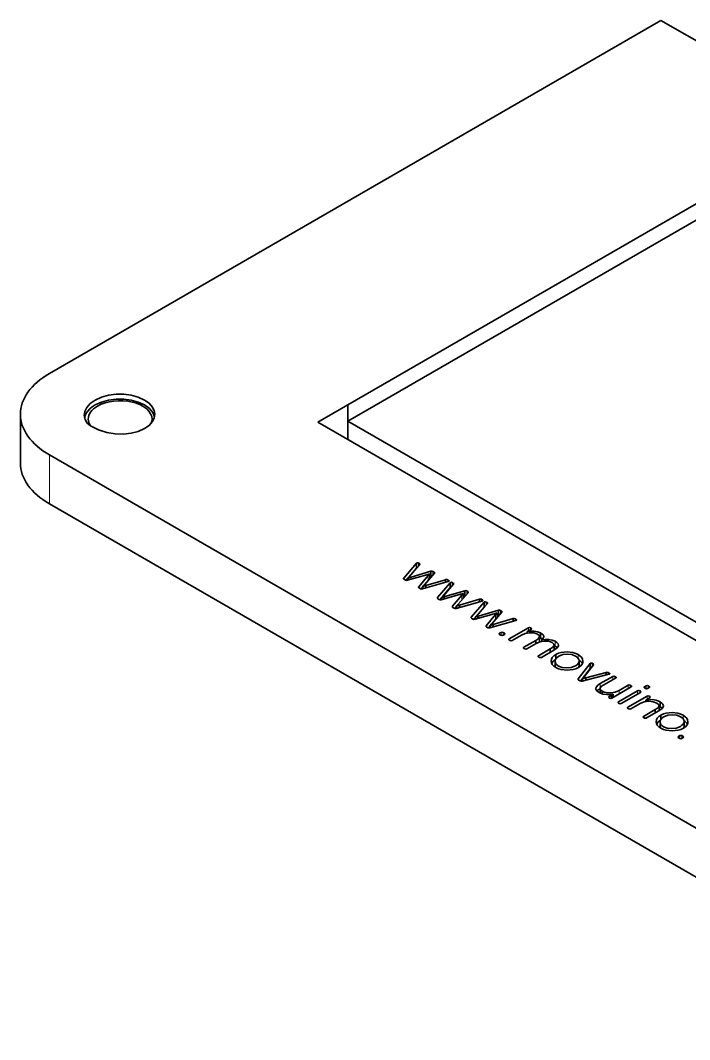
# Model space of a CAD drawing. Extents: x 46 to 852, y -144 to 729.
# Drawn here: x 589 to 622.6, y 502.1 to 553.1 of the extents above; entities that cross this region are included whole.
import ezdxf

# ---------------------------------------------------------------- set-up
doc = ezdxf.new("R2010")
doc.units = 0

msp = doc.modelspace()

# ---------------------------------------------------------------- linework, layer by layer
at = {"color": 7, "lineweight": 35}
for p, q in [((590.482, 535.437), (621.126, 553.129)), ((624.597, 544.929), (605.436, 533.866)), ((624.597, 544.112), (605.436, 533.05)), ((639.827, 512.278), (603.931, 533.003)), ((640.625, 512.734), (605.436, 533.05)), ((636.982, 504.508), (590.482, 531.354)), ((636.982, 502.059), (590.482, 528.905))]:
    msp.add_line(p, q, dxfattribs=at)
at = {"color": 7, "lineweight": 35, "ltscale": 0.285676}
msp.add_line((631.022, 547.416), (621.126, 553.129), dxfattribs=at)
at = {"color": 7, "lineweight": 35, "ltscale": 0.043305}
msp.add_line((603.931, 533.003), (605.431, 533.869), dxfattribs=at)
at = {"color": 7, "lineweight": 35, "ltscale": 0.043306}
msp.add_line((605.431, 533.869), (605.431, 532.137), dxfattribs=at)
at = {"color": 7, "lineweight": 35, "ltscale": 0.000140811}
msp.add_line((605.431, 533.869), (605.436, 533.866), dxfattribs=at)
at = {"color": 7, "lineweight": 35, "ltscale": 0.020413}
msp.add_line((605.436, 533.866), (605.436, 533.05), dxfattribs=at)
at = {"color": 7, "lineweight": 35, "ltscale": 0.061237}
msp.add_line((589.018, 533.396), (589.018, 530.946), dxfattribs=at)
at = {"color": 7, "lineweight": 13, "ltscale": 0.061238}
msp.add_line((590.482, 528.905), (590.482, 531.354), dxfattribs=at)
at = {"color": 7, "lineweight": 35, "ltscale": 0.024536}
for p, q in [((608.235, 525.185), (608.873, 525.931)), ((609.927, 524.208), (610.564, 524.954))]:
    msp.add_line(p, q, dxfattribs=at)
at = {"color": 7, "lineweight": 35, "ltscale": 0.01475}
msp.add_line((608.489, 525.238), (608.873, 525.686), dxfattribs=at)
at = {"color": 7, "lineweight": 35, "ltscale": 0.019186}
for p, q in [((609.036, 525.854), (608.528, 525.278)), ((612.419, 523.9), (611.912, 523.325))]:
    msp.add_line(p, q, dxfattribs=at)
at = {"color": 7, "lineweight": 35, "ltscale": 0.025992}
for p, q in [((608.599, 525.238), (609.597, 525.527)), ((610.29, 524.261), (611.289, 524.551)), ((611.982, 523.284), (612.981, 523.574))]:
    msp.add_line(p, q, dxfattribs=at)
at = {"color": 7, "lineweight": 35, "ltscale": 0.006123}
for p, q in [((608.873, 525.931), (608.873, 525.686)), ((609.597, 525.527), (609.597, 525.282)), ((610.564, 524.954), (610.564, 524.709)), ((611.289, 524.551), (611.289, 524.306)), ((612.981, 523.574), (612.981, 523.329)), ((615.042, 522.252), (615.042, 522.007)), ((615.093, 522.438), (615.093, 522.193)), ((615.771, 521.83), (615.771, 521.585)), ((615.818, 521.012), (615.818, 520.767)), ((617.578, 520.903), (617.578, 520.658)), ((621.078, 518.982), (621.078, 518.737)), ((621.032, 518.786), (621.032, 518.541)), ((621.081, 517.974), (621.081, 517.729)), ((622.282, 518), (622.282, 517.755))]:
    msp.add_line(p, q, dxfattribs=at)
at = {"color": 7, "lineweight": 13, "ltscale": 0.00383}
for p, q in [((608.977, 525.94), (608.977, 525.786)), ((612.36, 523.986), (612.36, 523.833))]:
    msp.add_line(p, q, dxfattribs=at)
at = {"color": 7, "lineweight": 35, "ltscale": 0.001287}
for p, q in [((608.977, 525.94), (609.021, 525.914)), ((613.82, 523.143), (613.865, 523.117))]:
    msp.add_line(p, q, dxfattribs=at)
at = {"color": 7, "lineweight": 13, "ltscale": 0.001923}
for p, q in [((609.021, 525.914), (609.021, 525.837)), ((610.713, 524.937), (610.713, 524.86)), ((612.405, 523.96), (612.405, 523.883))]:
    msp.add_line(p, q, dxfattribs=at)
at = {"color": 7, "lineweight": 35, "ltscale": 0.00147}
for p, q in [((609.699, 525.518), (609.75, 525.488)), ((613.083, 523.564), (613.134, 523.535))]:
    msp.add_line(p, q, dxfattribs=at)
at = {"color": 7, "lineweight": 13, "ltscale": 0.004156}
for p, q in [((609.699, 525.518), (609.699, 525.351)), ((613.083, 523.564), (613.083, 523.398))]:
    msp.add_line(p, q, dxfattribs=at)
at = {"color": 7, "lineweight": 13, "ltscale": 0.001221}
for p, q in [((608.235, 525.185), (608.235, 525.136)), ((611.618, 523.232), (611.618, 523.183))]:
    msp.add_line(p, q, dxfattribs=at)
at = {"color": 7, "lineweight": 35, "ltscale": 0.001907}
for p, q in [((608.318, 525.086), (608.252, 525.124)), ((610.01, 524.109), (609.944, 524.147)), ((611.701, 523.132), (611.635, 523.17))]:
    msp.add_line(p, q, dxfattribs=at)
at = {"color": 7, "lineweight": 35, "ltscale": 0.003733}
for p, q in [((608.349, 525.073), (608.446, 525.187)), ((610.04, 524.096), (610.137, 524.21))]:
    msp.add_line(p, q, dxfattribs=at)
at = {"color": 7, "lineweight": 35, "ltscale": 0.025004}
for p, q in [((609.385, 525.348), (608.422, 525.077)), ((611.076, 524.371), (610.114, 524.1)), ((612.768, 523.395), (611.805, 523.124))]:
    msp.add_line(p, q, dxfattribs=at)
at = {"color": 7, "lineweight": 35, "ltscale": 0.002961}
for p, q in [((608.528, 525.278), (608.446, 525.194)), ((610.22, 524.301), (610.137, 524.217)), ((611.912, 523.325), (611.829, 523.24))]:
    msp.add_line(p, q, dxfattribs=at)
at = {"color": 7, "lineweight": 35, "ltscale": 0.000119614}
for p, q in [((608.446, 525.194), (608.45, 525.191)), ((609.538, 525.392), (609.534, 525.395)), ((610.137, 524.217), (610.142, 524.214)), ((611.229, 524.416), (611.225, 524.418)), ((611.829, 523.24), (611.833, 523.238)), ((612.921, 523.439), (612.917, 523.441)), ((612.569, 522.813), (612.573, 522.811))]:
    msp.add_line(p, q, dxfattribs=at)
at = {"color": 7, "lineweight": 35, "ltscale": 0.002748}
for p, q in [((608.446, 525.194), (608.446, 525.084)), ((610.137, 524.217), (610.137, 524.107)), ((611.829, 523.24), (611.829, 523.13))]:
    msp.add_line(p, q, dxfattribs=at)
at = {"color": 7, "lineweight": 35, "ltscale": 0.002534}
for p, q in [((608.45, 525.191), (608.546, 525.222)), ((610.142, 524.214), (610.238, 524.246)), ((611.833, 523.238), (611.93, 523.269))]:
    msp.add_line(p, q, dxfattribs=at)
at = {"color": 7, "lineweight": 35, "ltscale": 0.00266}
for p, q in [((608.45, 525.191), (608.45, 525.085)), ((610.142, 524.214), (610.142, 524.108)), ((611.833, 523.238), (611.833, 523.131))]:
    msp.add_line(p, q, dxfattribs=at)
at = {"color": 7, "lineweight": 35, "ltscale": 0.001366}
for p, q in [((608.546, 525.222), (608.599, 525.238)), ((610.238, 524.246), (610.29, 524.261)), ((611.93, 523.269), (611.982, 523.284))]:
    msp.add_line(p, q, dxfattribs=at)
at = {"color": 7, "lineweight": 13, "ltscale": 0.00276}
for p, q in [((608.546, 525.222), (608.546, 525.112)), ((610.238, 524.246), (610.238, 524.135)), ((611.93, 523.269), (611.93, 523.159))]:
    msp.add_line(p, q, dxfattribs=at)
at = {"color": 7, "lineweight": 13, "ltscale": 0.002774}
for p, q in [((608.599, 525.238), (608.599, 525.127)), ((611.982, 523.284), (611.982, 523.173))]:
    msp.add_line(p, q, dxfattribs=at)
at = {"color": 7, "lineweight": 35, "ltscale": 0.018182}
for p, q in [((608.987, 524.751), (609.455, 525.308)), ((612.371, 522.797), (612.838, 523.354))]:
    msp.add_line(p, q, dxfattribs=at)
at = {"color": 7, "lineweight": 35, "ltscale": 0.033589}
for p, q in [((610.464, 525.012), (609.172, 524.644)), ((613.848, 523.059), (612.556, 522.69))]:
    msp.add_line(p, q, dxfattribs=at)
at = {"color": 7, "lineweight": 35, "ltscale": 0.019102}
msp.add_line((609.767, 525.429), (609.266, 524.853), dxfattribs=at)
at = {"color": 7, "lineweight": 35, "ltscale": 0.025971}
for p, q in [((609.336, 524.812), (610.333, 525.105)), ((611.028, 523.835), (612.024, 524.128)), ((612.719, 522.859), (613.716, 523.152))]:
    msp.add_line(p, q, dxfattribs=at)
at = {"color": 7, "lineweight": 35, "ltscale": 0.003899}
for p, q in [((609.534, 525.395), (609.385, 525.348)), ((611.225, 524.418), (611.076, 524.371)), ((612.917, 523.441), (612.768, 523.395))]:
    msp.add_line(p, q, dxfattribs=at)
at = {"color": 7, "lineweight": 13, "ltscale": 0.006125}
for p, q in [((609.455, 525.308), (609.455, 525.063)), ((612.838, 523.354), (612.838, 523.109))]:
    msp.add_line(p, q, dxfattribs=at)
at = {"color": 7, "lineweight": 35, "ltscale": 0.005678}
for p, q in [((609.538, 525.392), (609.538, 525.165)), ((611.229, 524.416), (611.229, 524.188)), ((612.921, 523.439), (612.921, 523.212))]:
    msp.add_line(p, q, dxfattribs=at)
at = {"color": 7, "lineweight": 35, "ltscale": 0.001548}
for p, q in [((609.538, 525.265), (609.597, 525.282)), ((612.921, 523.312), (612.981, 523.329))]:
    msp.add_line(p, q, dxfattribs=at)
at = {"color": 7, "lineweight": 13, "ltscale": 0.001956}
for p, q in [((609.75, 525.488), (609.75, 525.41)), ((613.134, 523.535), (613.134, 523.456))]:
    msp.add_line(p, q, dxfattribs=at)
at = {"color": 7, "lineweight": 35, "ltscale": 0.00327}
for p, q in [((610.333, 525.105), (610.333, 524.974)), ((612.024, 524.128), (612.024, 523.998)), ((613.716, 523.152), (613.716, 523.021))]:
    msp.add_line(p, q, dxfattribs=at)
at = {"color": 7, "lineweight": 35, "ltscale": 0.001288}
for p, q in [((610.437, 525.097), (610.481, 525.071)), ((612.36, 523.986), (612.405, 523.96))]:
    msp.add_line(p, q, dxfattribs=at)
at = {"color": 7, "lineweight": 13, "ltscale": 0.00231}
for p, q in [((610.437, 525.097), (610.437, 525.004)), ((613.82, 523.143), (613.82, 523.051))]:
    msp.add_line(p, q, dxfattribs=at)
at = {"color": 7, "lineweight": 13, "ltscale": 0.001314}
for p, q in [((610.481, 525.071), (610.481, 525.018)), ((612.173, 524.094), (612.173, 524.042))]:
    msp.add_line(p, q, dxfattribs=at)
at = {"color": 7, "lineweight": 35, "ltscale": 0.001239}
for p, q in [((608.987, 524.751), (608.987, 524.701)), ((612.371, 522.797), (612.371, 522.748))]:
    msp.add_line(p, q, dxfattribs=at)
at = {"color": 7, "lineweight": 35, "ltscale": 0.001899}
for p, q in [((609.068, 524.653), (609.002, 524.69)), ((612.451, 522.699), (612.386, 522.737))]:
    msp.add_line(p, q, dxfattribs=at)
at = {"color": 7, "lineweight": 35, "ltscale": 0.003319}
msp.add_line((609.1, 524.64), (609.185, 524.741), dxfattribs=at)
at = {"color": 7, "lineweight": 35, "ltscale": 0.001938}
for p, q in [((609.239, 524.822), (609.185, 524.767)), ((610.931, 523.846), (610.877, 523.79)), ((612.622, 522.869), (612.569, 522.813))]:
    msp.add_line(p, q, dxfattribs=at)
at = {"color": 7, "lineweight": 35, "ltscale": 0.000118293}
for p, q in [((609.185, 524.767), (609.189, 524.764)), ((610.877, 523.79), (610.881, 523.787))]:
    msp.add_line(p, q, dxfattribs=at)
at = {"color": 7, "lineweight": 35, "ltscale": 0.002979}
msp.add_line((609.185, 524.767), (609.185, 524.647), dxfattribs=at)
at = {"color": 7, "lineweight": 35, "ltscale": 0.002888}
for p, q in [((609.189, 524.764), (609.189, 524.649)), ((610.881, 523.787), (610.881, 523.672)), ((612.573, 522.811), (612.573, 522.695))]:
    msp.add_line(p, q, dxfattribs=at)
at = {"color": 7, "lineweight": 35, "ltscale": 0.001008}
for p, q in [((609.266, 524.853), (609.239, 524.822)), ((610.958, 523.876), (610.931, 523.846)), ((612.649, 522.899), (612.622, 522.869))]:
    msp.add_line(p, q, dxfattribs=at)
at = {"color": 7, "lineweight": 35, "ltscale": 0.00304}
for p, q in [((609.336, 524.812), (609.336, 524.69)), ((611.028, 523.835), (611.028, 523.714))]:
    msp.add_line(p, q, dxfattribs=at)
at = {"color": 7, "lineweight": 35, "ltscale": 0.014751}
msp.add_line((610.181, 524.261), (610.564, 524.709), dxfattribs=at)
at = {"color": 7, "lineweight": 35, "ltscale": 0.019187}
msp.add_line((610.728, 524.877), (610.22, 524.301), dxfattribs=at)
at = {"color": 7, "lineweight": 13, "ltscale": 0.003828}
msp.add_line((610.668, 524.963), (610.668, 524.81), dxfattribs=at)
at = {"color": 7, "lineweight": 35, "ltscale": 0.001286}
for p, q in [((610.668, 524.963), (610.713, 524.937)), ((612.129, 524.12), (612.173, 524.094)), ((618.483, 520.451), (618.528, 520.425))]:
    msp.add_line(p, q, dxfattribs=at)
at = {"color": 7, "lineweight": 35, "ltscale": 0.001469}
msp.add_line((611.391, 524.541), (611.442, 524.511), dxfattribs=at)
at = {"color": 7, "lineweight": 13, "ltscale": 0.004155}
msp.add_line((611.391, 524.541), (611.391, 524.375), dxfattribs=at)
at = {"color": 7, "lineweight": 13, "ltscale": 0.001958}
msp.add_line((611.442, 524.511), (611.442, 524.433), dxfattribs=at)
at = {"color": 7, "lineweight": 13, "ltscale": 0.001222}
msp.add_line((609.927, 524.208), (609.927, 524.159), dxfattribs=at)
at = {"color": 7, "lineweight": 13, "ltscale": 0.002776}
msp.add_line((610.29, 524.261), (610.29, 524.15), dxfattribs=at)
at = {"color": 7, "lineweight": 35, "ltscale": 0.018181}
msp.add_line((610.679, 523.774), (611.147, 524.331), dxfattribs=at)
at = {"color": 7, "lineweight": 35, "ltscale": 0.033587}
msp.add_line((612.156, 524.035), (610.864, 523.667), dxfattribs=at)
at = {"color": 7, "lineweight": 35, "ltscale": 0.019103}
for p, q in [((611.459, 524.452), (610.958, 523.876)), ((613.151, 523.476), (612.649, 522.899))]:
    msp.add_line(p, q, dxfattribs=at)
at = {"color": 7, "lineweight": 13, "ltscale": 0.006123}
for p, q in [((611.147, 524.331), (611.147, 524.086)), ((615.82, 522.018), (615.82, 521.773))]:
    msp.add_line(p, q, dxfattribs=at)
at = {"color": 7, "lineweight": 35, "ltscale": 0.001547}
msp.add_line((611.229, 524.288), (611.289, 524.306), dxfattribs=at)
at = {"color": 7, "lineweight": 13, "ltscale": 0.002309}
msp.add_line((612.129, 524.12), (612.129, 524.027), dxfattribs=at)
at = {"color": 7, "lineweight": 35, "ltscale": 0.001241}
msp.add_line((610.679, 523.774), (610.679, 523.724), dxfattribs=at)
at = {"color": 7, "lineweight": 35, "ltscale": 0.0019}
msp.add_line((610.76, 523.676), (610.694, 523.714), dxfattribs=at)
at = {"color": 7, "lineweight": 35, "ltscale": 0.003317}
for p, q in [((610.792, 523.663), (610.877, 523.765)), ((612.483, 522.686), (612.569, 522.788))]:
    msp.add_line(p, q, dxfattribs=at)
at = {"color": 7, "lineweight": 35, "ltscale": 0.002977}
for p, q in [((610.877, 523.79), (610.877, 523.671)), ((612.569, 522.813), (612.569, 522.694))]:
    msp.add_line(p, q, dxfattribs=at)
at = {"color": 7, "lineweight": 35, "ltscale": 0.024537}
msp.add_line((611.618, 523.232), (612.256, 523.978), dxfattribs=at)
at = {"color": 7, "lineweight": 35, "ltscale": 0.014749}
msp.add_line((611.873, 523.284), (612.256, 523.733), dxfattribs=at)
at = {"color": 7, "lineweight": 35, "ltscale": 0.006125}
for p, q in [((612.256, 523.978), (612.256, 523.733)), ((617.02, 521.039), (617.02, 520.794))]:
    msp.add_line(p, q, dxfattribs=at)
at = {"color": 7, "lineweight": 35, "ltscale": 0.003732}
msp.add_line((611.732, 523.12), (611.829, 523.233), dxfattribs=at)
at = {"color": 7, "lineweight": 13, "ltscale": 0.001312}
msp.add_line((613.865, 523.117), (613.865, 523.065), dxfattribs=at)
at = {"color": 7, "lineweight": 35, "ltscale": 0.003038}
msp.add_line((612.719, 522.859), (612.719, 522.737), dxfattribs=at)
at = {"color": 7, "lineweight": 35, "ltscale": 0.002088}
for p, q in [((613.038, 522.422), (613.111, 522.463)), ((621.998, 517.248), (622.071, 517.29)), ((622.243, 517.191), (622.171, 517.149))]:
    msp.add_line(p, q, dxfattribs=at)
at = {"color": 7, "lineweight": 13, "ltscale": 0.003619}
for p, q in [((613.111, 522.463), (613.111, 522.319)), ((622.071, 517.29), (622.071, 517.145))]:
    msp.add_line(p, q, dxfattribs=at)
at = {"color": 7, "lineweight": 13, "ltscale": 0.003502}
for p, q in [((613.212, 522.463), (613.212, 522.323)), ((622.173, 517.29), (622.173, 517.15))]:
    msp.add_line(p, q, dxfattribs=at)
at = {"color": 7, "lineweight": 35, "ltscale": 0.002026}
for p, q in [((613.212, 522.463), (613.283, 522.423)), ((622.066, 517.148), (621.996, 517.188))]:
    msp.add_line(p, q, dxfattribs=at)
at = {"color": 7, "lineweight": 35, "ltscale": 0.027793}
for p, q in [((613.521, 522.143), (614.483, 522.699)), ((618.993, 518.983), (619.956, 519.539))]:
    msp.add_line(p, q, dxfattribs=at)
at = {"color": 7, "lineweight": 35, "ltscale": 0.000126427}
for p, q in [((614.417, 522.506), (614.422, 522.504)), ((615.155, 522.093), (615.159, 522.09)), ((617.189, 520.143), (617.193, 520.141))]:
    msp.add_line(p, q, dxfattribs=at)
at = {"color": 7, "lineweight": 35, "ltscale": 0.001939}
msp.add_line((614.417, 522.506), (614.417, 522.429), dxfattribs=at)
at = {"color": 7, "lineweight": 35, "ltscale": 0.001857}
msp.add_line((614.422, 522.504), (614.422, 522.43), dxfattribs=at)
at = {"color": 7, "lineweight": 13, "ltscale": 0.004099}
for p, q in [((614.483, 522.699), (614.483, 522.535)), ((620.43, 519.266), (620.43, 519.102))]:
    msp.add_line(p, q, dxfattribs=at)
at = {"color": 7, "lineweight": 35, "ltscale": 0.003559}
for p, q in [((614.626, 522.617), (614.502, 522.546)), ((618.524, 519.255), (618.647, 519.326))]:
    msp.add_line(p, q, dxfattribs=at)
at = {"color": 7, "lineweight": 13, "ltscale": 0.002574}
for p, q in [((614.59, 522.699), (614.59, 522.596)), ((620.536, 519.266), (620.536, 519.163))]:
    msp.add_line(p, q, dxfattribs=at)
at = {"color": 7, "lineweight": 35, "ltscale": 0.001105}
for p, q in [((614.59, 522.699), (614.628, 522.677)), ((615.028, 521.212), (614.989, 521.234)), ((618.56, 519.172), (618.521, 519.195))]:
    msp.add_line(p, q, dxfattribs=at)
at = {"color": 7, "lineweight": 13, "ltscale": 0.001471}
for p, q in [((614.628, 522.677), (614.628, 522.618)), ((620.103, 519.516), (620.103, 519.457)), ((620.3, 519.743), (620.3, 519.684)), ((620.575, 519.244), (620.575, 519.185))]:
    msp.add_line(p, q, dxfattribs=at)
at = {"color": 7, "lineweight": 35, "ltscale": 0.002025}
msp.add_line((613.106, 522.321), (613.036, 522.362), dxfattribs=at)
at = {"color": 7, "lineweight": 13, "ltscale": 0.001534}
for p, q in [((613.038, 522.422), (613.038, 522.36)), ((613.521, 522.143), (613.521, 522.082)), ((614.256, 521.719), (614.256, 521.657)), ((614.989, 521.295), (614.989, 521.234)), ((618.855, 520.236), (618.855, 520.175)), ((618.524, 519.255), (618.524, 519.193)), ((618.993, 518.983), (618.993, 518.922)), ((619.467, 518.71), (619.467, 518.648)), ((620.252, 518.257), (620.252, 518.196)), ((621.998, 517.248), (621.998, 517.187))]:
    msp.add_line(p, q, dxfattribs=at)
at = {"color": 7, "lineweight": 35, "ltscale": 0.00209}
msp.add_line((613.283, 522.364), (613.21, 522.322), dxfattribs=at)
at = {"color": 7, "lineweight": 13, "ltscale": 0.001476}
msp.add_line((613.283, 522.423), (613.283, 522.364), dxfattribs=at)
at = {"color": 7, "lineweight": 35, "ltscale": 0.001168}
for p, q in [((613.561, 522.058), (613.521, 522.082)), ((619.034, 518.899), (618.993, 518.922)), ((619.508, 518.625), (619.467, 518.648))]:
    msp.add_line(p, q, dxfattribs=at)
at = {"color": 7, "lineweight": 35, "ltscale": 0.013374}
msp.add_line((614.128, 522.327), (613.665, 522.06), dxfattribs=at)
at = {"color": 7, "lineweight": 35, "ltscale": 0.01706}
for p, q in [((614.256, 521.719), (614.847, 522.06)), ((614.989, 521.295), (615.58, 521.637))]:
    msp.add_line(p, q, dxfattribs=at)
at = {"color": 7, "lineweight": 35, "ltscale": 0.004178}
for p, q in [((614.847, 522.06), (614.847, 521.893)), ((615.58, 521.637), (615.58, 521.469))]:
    msp.add_line(p, q, dxfattribs=at)
at = {"color": 7, "lineweight": 35, "ltscale": 0.001441}
msp.add_line((615.042, 522.219), (615.093, 522.193), dxfattribs=at)
at = {"color": 7, "lineweight": 35, "ltscale": 0.002151}
msp.add_line((615.155, 522.093), (615.155, 522.007), dxfattribs=at)
at = {"color": 7, "lineweight": 35, "ltscale": 0.002068}
msp.add_line((615.159, 522.09), (615.159, 522.008), dxfattribs=at)
at = {"color": 7, "lineweight": 35, "ltscale": 0.00116}
msp.add_line((614.296, 521.634), (614.256, 521.657), dxfattribs=at)
at = {"color": 7, "lineweight": 35, "ltscale": 0.013375}
msp.add_line((614.864, 521.903), (614.401, 521.635), dxfattribs=at)
at = {"color": 7, "lineweight": 35, "ltscale": 0.018102}
msp.add_line((615.761, 521.574), (615.134, 521.212), dxfattribs=at)
at = {"color": 7, "lineweight": 35, "ltscale": 0.00139}
msp.add_line((615.771, 521.798), (615.82, 521.773), dxfattribs=at)
at = {"color": 7, "lineweight": 35, "ltscale": 0.00013588}
msp.add_line((615.771, 521.58), (615.771, 521.585), dxfattribs=at)
at = {"color": 7, "lineweight": 35, "ltscale": 0.000689105}
msp.add_line((615.989, 521.825), (615.986, 521.797), dxfattribs=at)
at = {"color": 7, "lineweight": 35, "ltscale": 0.005429}
for p, q in [((615.858, 521.356), (615.858, 521.138)), ((621.121, 518.317), (621.121, 518.1))]:
    msp.add_line(p, q, dxfattribs=at)
at = {"color": 7, "lineweight": 13, "ltscale": 0.004646}
for p, q in [((616.976, 521.351), (616.976, 521.165)), ((622.239, 518.312), (622.239, 518.127))]:
    msp.add_line(p, q, dxfattribs=at)
at = {"color": 7, "lineweight": 35, "ltscale": 0.024385}
msp.add_line((616.983, 520.13), (617.578, 520.903), dxfattribs=at)
at = {"color": 7, "lineweight": 35, "ltscale": 0.020018}
msp.add_line((617.089, 520.023), (617.578, 520.658), dxfattribs=at)
at = {"color": 7, "lineweight": 35, "ltscale": 0.018719}
msp.add_line((617.742, 520.83), (617.282, 520.239), dxfattribs=at)
at = {"color": 7, "lineweight": 35, "ltscale": 0.026412}
msp.add_line((617.361, 520.193), (618.383, 520.46), dxfattribs=at)
at = {"color": 7, "lineweight": 13, "ltscale": 0.004109}
msp.add_line((617.68, 520.915), (617.68, 520.75), dxfattribs=at)
at = {"color": 7, "lineweight": 35, "ltscale": 0.001349}
msp.add_line((617.68, 520.915), (617.726, 520.888), dxfattribs=at)
at = {"color": 7, "lineweight": 13, "ltscale": 0.001929}
msp.add_line((617.726, 520.888), (617.726, 520.811), dxfattribs=at)
at = {"color": 7, "lineweight": 35, "ltscale": 0.003168}
msp.add_line((618.383, 520.46), (618.383, 520.333), dxfattribs=at)
at = {"color": 7, "lineweight": 13, "ltscale": 0.002312}
msp.add_line((618.483, 520.451), (618.483, 520.358), dxfattribs=at)
at = {"color": 7, "lineweight": 13, "ltscale": 0.001349}
msp.add_line((618.528, 520.425), (618.528, 520.371), dxfattribs=at)
at = {"color": 7, "lineweight": 35, "ltscale": 0.001082}
msp.add_line((616.983, 520.13), (616.983, 520.086), dxfattribs=at)
at = {"color": 7, "lineweight": 35, "ltscale": 0.002017}
msp.add_line((617.072, 520.031), (617.002, 520.072), dxfattribs=at)
at = {"color": 7, "lineweight": 35, "ltscale": 0.034558}
msp.add_line((618.509, 520.365), (617.17, 520.022), dxfattribs=at)
at = {"color": 7, "lineweight": 35, "ltscale": 0.002916}
msp.add_line((617.189, 520.143), (617.189, 520.026), dxfattribs=at)
at = {"color": 7, "lineweight": 35, "ltscale": 0.002824}
msp.add_line((617.193, 520.141), (617.193, 520.028), dxfattribs=at)
at = {"color": 7, "lineweight": 35, "ltscale": 0.003067}
msp.add_line((617.361, 520.193), (617.361, 520.071), dxfattribs=at)
at = {"color": 7, "lineweight": 35, "ltscale": 0.018093}
msp.add_line((618.084, 519.897), (618.71, 520.258), dxfattribs=at)
at = {"color": 7, "lineweight": 35, "ltscale": 0.01699}
msp.add_line((618.855, 520.175), (618.267, 519.835), dxfattribs=at)
at = {"color": 7, "lineweight": 13, "ltscale": 0.004178}
for p, q in [((618.71, 520.258), (618.71, 520.091)), ((619.023, 519.548), (619.023, 519.381)), ((619.482, 519.813), (619.482, 519.646))]:
    msp.add_line(p, q, dxfattribs=at)
at = {"color": 7, "lineweight": 13, "ltscale": 0.002699}
msp.add_line((618.815, 520.26), (618.815, 520.152), dxfattribs=at)
at = {"color": 7, "lineweight": 35, "ltscale": 0.001166}
msp.add_line((618.815, 520.26), (618.855, 520.236), dxfattribs=at)
at = {"color": 7, "lineweight": 35, "ltscale": 0.00547}
msp.add_line((618.073, 519.645), (618.073, 519.426), dxfattribs=at)
at = {"color": 7, "lineweight": 13, "ltscale": 0.005249}
msp.add_line((618.084, 519.897), (618.084, 519.687), dxfattribs=at)
at = {"color": 7, "lineweight": 35, "ltscale": 0.003357}
msp.add_line((618.182, 519.518), (618.182, 519.384), dxfattribs=at)
at = {"color": 7, "lineweight": 35, "ltscale": 0.027791}
for p, q in [((619.627, 519.729), (618.664, 519.174)), ((620.1, 519.456), (619.138, 518.9)), ((619.467, 518.71), (620.43, 519.266))]:
    msp.add_line(p, q, dxfattribs=at)
at = {"color": 7, "lineweight": 35, "ltscale": 0.013249}
msp.add_line((619.023, 519.548), (619.482, 519.813), dxfattribs=at)
at = {"color": 7, "lineweight": 35, "ltscale": 0.001159}
msp.add_line((619.588, 519.813), (619.629, 519.79), dxfattribs=at)
at = {"color": 7, "lineweight": 13, "ltscale": 0.002638}
msp.add_line((619.588, 519.813), (619.588, 519.707), dxfattribs=at)
at = {"color": 7, "lineweight": 13, "ltscale": 0.001479}
msp.add_line((619.629, 519.79), (619.629, 519.731), dxfattribs=at)
at = {"color": 7, "lineweight": 13, "ltscale": 0.00417}
msp.add_line((619.956, 519.539), (619.956, 519.372), dxfattribs=at)
at = {"color": 7, "lineweight": 13, "ltscale": 0.002637}
msp.add_line((620.062, 519.539), (620.062, 519.434), dxfattribs=at)
at = {"color": 7, "lineweight": 35, "ltscale": 0.001167}
msp.add_line((620.062, 519.539), (620.103, 519.516), dxfattribs=at)
at = {"color": 7, "lineweight": 35, "ltscale": 0.002207}
for p, q in [((620.3, 519.743), (620.377, 519.787)), ((620.532, 519.698), (620.455, 519.654))]:
    msp.add_line(p, q, dxfattribs=at)
at = {"color": 7, "lineweight": 35, "ltscale": 0.001533}
for p, q in [((620.354, 519.654), (620.3, 519.684)), ((620.481, 519.788), (620.534, 519.758))]:
    msp.add_line(p, q, dxfattribs=at)
at = {"color": 7, "lineweight": 13, "ltscale": 0.003601}
msp.add_line((620.377, 519.787), (620.377, 519.643), dxfattribs=at)
at = {"color": 7, "lineweight": 13, "ltscale": 0.003003}
msp.add_line((620.481, 519.788), (620.481, 519.668), dxfattribs=at)
at = {"color": 7, "lineweight": 13, "ltscale": 0.001469}
msp.add_line((620.534, 519.758), (620.534, 519.699), dxfattribs=at)
at = {"color": 7, "lineweight": 35, "ltscale": 0.004012}
msp.add_line((618.647, 519.326), (618.647, 519.165), dxfattribs=at)
at = {"color": 7, "lineweight": 35, "ltscale": 0.00012038}
msp.add_line((618.73, 519.366), (618.726, 519.369), dxfattribs=at)
at = {"color": 7, "lineweight": 35, "ltscale": 0.003867}
msp.add_line((618.73, 519.366), (618.73, 519.212), dxfattribs=at)
at = {"color": 7, "lineweight": 35, "ltscale": 0.013558}
msp.add_line((620.081, 518.898), (619.612, 518.626), dxfattribs=at)
at = {"color": 7, "lineweight": 35, "ltscale": 0.000127189}
msp.add_line((620.364, 519.073), (620.368, 519.07), dxfattribs=at)
at = {"color": 7, "lineweight": 35, "ltscale": 0.001942}
msp.add_line((620.364, 519.073), (620.364, 518.995), dxfattribs=at)
at = {"color": 7, "lineweight": 35, "ltscale": 0.00186}
msp.add_line((620.368, 519.07), (620.368, 518.996), dxfattribs=at)
at = {"color": 7, "lineweight": 35, "ltscale": 0.003558}
msp.add_line((620.572, 519.183), (620.449, 519.112), dxfattribs=at)
at = {"color": 7, "lineweight": 35, "ltscale": 0.001103}
msp.add_line((620.536, 519.266), (620.575, 519.244), dxfattribs=at)
at = {"color": 7, "lineweight": 35, "ltscale": 0.016998}
msp.add_line((620.252, 518.257), (620.84, 518.597), dxfattribs=at)
at = {"color": 7, "lineweight": 35, "ltscale": 0.0181}
msp.add_line((621.023, 518.536), (620.396, 518.174), dxfattribs=at)
at = {"color": 7, "lineweight": 35, "ltscale": 0.00417}
msp.add_line((620.84, 518.597), (620.84, 518.43), dxfattribs=at)
at = {"color": 7, "lineweight": 35, "ltscale": 0.001311}
msp.add_line((621.032, 518.762), (621.078, 518.737), dxfattribs=at)
at = {"color": 7, "lineweight": 35, "ltscale": 0.001161}
msp.add_line((620.29, 518.174), (620.25, 518.197), dxfattribs=at)
at = {"color": 7, "lineweight": 35, "ltscale": 0.002024}
msp.add_line((622.173, 517.29), (622.243, 517.25), dxfattribs=at)
at = {"color": 7, "lineweight": 13, "ltscale": 0.001477}
msp.add_line((622.243, 517.25), (622.243, 517.191), dxfattribs=at)
at = {"color": 7, "lineweight": 35}
for points in [[(595.243, 534.105), (594.927, 534.25), (594.573, 534.347), (594.198, 534.395), (593.814, 534.395), (593.438, 534.347), (593.085, 534.25), (592.768, 534.105)], [(592.768, 534.105), (592.524, 533.93), (592.355, 533.736), (592.255, 533.535), (592.223, 533.334)], [(592.768, 533.86), (592.622, 533.764), (592.499, 533.661), (592.4, 533.553), (592.323, 533.441), (592.268, 533.327), (592.235, 533.213)], [(595.243, 533.86), (594.927, 534.005), (594.573, 534.102), (594.198, 534.15), (593.814, 534.15), (593.438, 534.102), (593.085, 534.005), (592.768, 533.86)], [(595.756, 533.391), (595.724, 533.584), (595.628, 533.771), (595.468, 533.947), (595.243, 534.105)], [(595.743, 533.268), (595.657, 533.481), (595.491, 533.681), (595.243, 533.86)], [(592.223, 533.334), (592.26, 533.129), (592.367, 532.949), (592.54, 532.808)], [(595.243, 532.676), (595.467, 532.835), (595.628, 533.01), (595.724, 533.198), (595.756, 533.391)], [(592.54, 532.808), (592.941, 532.614), (593.355, 532.482), (593.771, 532.411), (594.179, 532.397), (594.568, 532.438), (594.926, 532.532), (595.243, 532.676)], [(608.873, 525.931), (608.895, 525.948), (608.938, 525.954), (608.977, 525.94)], [(610.507, 525.043), (610.507, 525.039), (610.503, 525.032), (610.494, 525.025), (610.464, 525.012)], [(610.564, 524.954), (610.587, 524.971), (610.629, 524.978), (610.668, 524.963)], [(612.199, 524.066), (612.199, 524.062), (612.195, 524.055), (612.186, 524.048), (612.156, 524.035)], [(612.256, 523.978), (612.278, 523.995), (612.321, 524.001), (612.36, 523.986)], [(613.891, 523.089), (613.89, 523.086), (613.886, 523.078), (613.878, 523.071), (613.848, 523.059)], [(614.422, 522.504), (614.586, 522.53), (614.768, 522.527), (614.944, 522.497), (615.093, 522.438)], [(614.94, 522.374), (614.853, 522.413), (614.752, 522.437), (614.533, 522.444), (614.316, 522.405), (614.128, 522.327)], [(614.847, 522.06), (614.957, 522.131), (615.029, 522.207), (615.042, 522.252)], [(615.669, 521.953), (615.582, 521.992), (615.484, 522.016), (615.269, 522.022), (615.052, 521.982), (614.864, 521.903)], [(615.042, 522.252), (615.034, 522.288), (615.002, 522.33), (614.94, 522.374)], [(615.093, 522.438), (615.177, 522.381), (615.23, 522.324), (615.255, 522.25)], [(615.255, 522.25), (615.244, 522.199), (615.155, 522.093)], [(615.159, 522.09), (615.319, 522.113), (615.496, 522.109), (615.669, 522.079), (615.82, 522.018)], [(615.771, 521.83), (615.76, 521.871), (615.728, 521.912), (615.669, 521.953)], [(615.82, 522.018), (615.914, 521.953), (615.971, 521.889), (615.989, 521.825)], [(615.58, 521.637), (615.695, 521.712), (615.762, 521.79), (615.771, 521.83)], [(615.986, 521.797), (615.962, 521.742), (615.916, 521.687), (615.761, 521.574)], [(615.858, 521.356), (615.984, 521.415), (616.123, 521.457), (616.419, 521.488), (616.715, 521.452), (616.852, 521.41), (616.976, 521.351)], [(615.62, 521.028), (615.635, 521.115), (615.679, 521.2), (615.753, 521.282), (615.858, 521.356)], [(615.858, 520.703), (615.755, 520.774), (615.681, 520.854), (615.636, 520.939), (615.62, 521.028)], [(616.007, 521.27), (615.925, 521.213), (615.867, 521.151), (615.831, 521.085), (615.818, 521.012)], [(615.818, 521.012), (615.858, 520.891), (615.913, 520.831), (615.987, 520.778), (616.182, 520.704), (616.405, 520.681), (616.632, 520.709), (616.838, 520.79)], [(617.02, 521.039), (617.009, 521.102), (616.977, 521.163), (616.923, 521.222), (616.849, 521.275), (616.654, 521.35), (616.433, 521.374), (616.209, 521.348), (616.007, 521.27)], [(616.838, 520.79), (616.918, 520.846), (616.974, 520.906), (617.008, 520.971), (617.02, 521.039)], [(616.976, 521.351), (617.079, 521.279), (617.154, 521.199), (617.2, 521.115), (617.216, 521.021)], [(617.216, 521.021), (617.203, 520.938), (617.162, 520.857), (617.09, 520.777), (616.987, 520.704)], [(617.578, 520.903), (617.599, 520.921), (617.641, 520.929), (617.68, 520.915)], [(616.987, 520.704), (616.859, 520.643), (616.718, 520.6), (616.417, 520.566), (616.12, 520.601), (615.982, 520.643), (615.858, 520.703)], [(618.556, 520.396), (618.555, 520.392), (618.55, 520.385), (618.541, 520.378), (618.509, 520.365)], [(617.853, 519.65), (617.854, 519.668), (617.888, 519.741), (617.965, 519.817), (618.084, 519.897)], [(618.026, 519.451), (617.929, 519.518), (617.872, 519.584), (617.853, 519.65)], [(618.726, 519.369), (618.588, 519.347), (618.41, 519.345), (618.216, 519.375), (618.026, 519.451)], [(618.267, 519.835), (618.153, 519.761), (618.083, 519.685), (618.073, 519.645)], [(618.073, 519.645), (618.084, 519.604), (618.119, 519.562), (618.182, 519.518)], [(618.182, 519.518), (618.278, 519.474), (618.383, 519.445), (618.606, 519.43), (618.827, 519.467), (619.023, 519.548)], [(620.923, 518.915), (620.731, 518.988), (620.511, 519.009), (620.287, 518.979), (620.081, 518.898)], [(620.368, 519.07), (620.501, 519.091), (620.681, 519.093), (620.882, 519.061), (621.078, 518.982)], [(621.032, 518.786), (621.021, 518.829), (620.986, 518.871), (620.923, 518.915)], [(621.078, 518.982), (621.163, 518.925), (621.219, 518.869), (621.251, 518.782)], [(620.84, 518.597), (620.954, 518.671), (621.007, 518.722), (621.023, 518.748), (621.032, 518.786)], [(621.251, 518.782), (621.226, 518.704), (621.179, 518.648), (621.023, 518.536)], [(621.121, 518.317), (621.247, 518.377), (621.386, 518.418), (621.682, 518.45), (621.977, 518.414), (622.115, 518.371), (622.239, 518.312)], [(620.883, 517.989), (620.897, 518.077), (620.941, 518.162), (621.015, 518.243), (621.121, 518.317)], [(621.121, 517.664), (621.018, 517.736), (620.943, 517.816), (620.898, 517.901), (620.883, 517.989)], [(621.27, 518.231), (621.188, 518.174), (621.129, 518.112), (621.094, 518.047), (621.081, 517.974)], [(621.081, 517.974), (621.121, 517.852), (621.175, 517.792), (621.25, 517.739), (621.444, 517.666), (621.667, 517.642), (621.894, 517.671), (622.1, 517.751)], [(622.282, 518), (622.272, 518.064), (622.24, 518.125), (622.186, 518.184), (622.111, 518.236), (621.917, 518.312), (621.696, 518.336), (621.471, 518.31), (621.27, 518.231)], [(622.1, 517.751), (622.18, 517.807), (622.237, 517.868), (622.271, 517.932), (622.282, 518)], [(622.239, 518.312), (622.341, 518.24), (622.416, 518.161), (622.462, 518.076), (622.479, 517.983)], [(622.479, 517.983), (622.465, 517.9), (622.425, 517.818), (622.353, 517.738), (622.249, 517.665)], [(622.249, 517.665), (622.121, 517.605), (621.981, 517.562), (621.68, 517.528), (621.382, 517.562), (621.245, 517.605), (621.121, 517.664)]]:
    msp.add_lwpolyline(points, dxfattribs=at)
for centre, radius, start, end in [((608.93, 525.634), 0.0774, 106.9564, 137.9842), ((609.006, 525.871), 0.0447, 10.8262, 69.8482), ((609.01, 525.883), 0.0389, 311.0961, 354.7024), ((609.638, 525.411), 0.123, 59.921, 109.3854), ((608.264, 525.156), 0.0404, 135.0397, 175.6652), ((608.268, 525.167), 0.046, 190.1243, 249.6768), ((608.379, 525.193), 0.124, 240.5599, 290.5064), ((609.964, 524.897), 0.654, 130.745, 141.1361), ((609.64, 525.152), 0.137, 87.5875, 108.0121), ((609.734, 525.444), 0.0458, 11.4296, 70.0802), ((609.742, 525.456), 0.0367, 312.246, 355.2497), ((610.376, 524.989), 0.124, 60.5407, 110.3691), ((610.468, 525.03), 0.0425, 17.8245, 71.3453), ((609.013, 524.721), 0.0389, 131.0961, 174.7024), ((609.018, 524.733), 0.0447, 190.8262, 249.8482), ((609.129, 524.76), 0.124, 240.5407, 290.3691), ((609.66, 523.565), 1.288, 104.5903, 111.4551), ((610.622, 524.657), 0.0774, 106.9564, 137.9842), ((610.697, 524.895), 0.0447, 10.8262, 69.8482), ((610.702, 524.906), 0.0389, 311.0961, 354.7024), ((611.33, 524.435), 0.123, 59.921, 109.3854), ((611.426, 524.468), 0.0458, 11.4296, 70.0802), ((609.955, 524.18), 0.0404, 135.0397, 175.6652), ((609.96, 524.191), 0.046, 190.1243, 249.6768), ((610.07, 524.216), 0.124, 240.5599, 290.5064), ((611.656, 523.92), 0.654, 130.745, 141.1361), ((611.331, 524.175), 0.137, 87.5875, 108.0121), ((611.434, 524.48), 0.0367, 312.246, 355.2497), ((612.068, 524.012), 0.124, 60.5407, 110.3691), ((612.159, 524.053), 0.0425, 17.8245, 71.3453), ((610.705, 523.744), 0.0389, 131.0961, 174.7024), ((610.71, 523.756), 0.0447, 190.8262, 249.8482), ((610.821, 523.784), 0.124, 240.5407, 290.3691), ((611.352, 522.589), 1.288, 104.5903, 111.4551), ((612.314, 523.681), 0.0774, 106.9564, 137.9842), ((612.389, 523.918), 0.0447, 10.8262, 69.8482), ((612.394, 523.93), 0.0389, 311.0961, 354.7024), ((613.021, 523.458), 0.123, 59.921, 109.3854), ((613.118, 523.491), 0.0458, 11.4296, 70.0802), ((613.126, 523.503), 0.0367, 312.246, 355.2497), ((611.652, 523.214), 0.046, 190.1243, 249.6768), ((611.647, 523.203), 0.0404, 135.0397, 175.6652), ((611.762, 523.24), 0.124, 240.5599, 290.5064), ((613.348, 522.944), 0.654, 130.745, 141.1361), ((613.023, 523.198), 0.137, 87.5875, 108.0121), ((613.759, 523.035), 0.124, 60.5407, 110.3691), ((613.851, 523.076), 0.0425, 17.8245, 71.3453), ((612.401, 522.78), 0.0447, 190.8262, 249.8482), ((612.396, 522.768), 0.0389, 131.0961, 174.7024), ((612.512, 522.807), 0.124, 240.5407, 290.3691), ((613.044, 521.612), 1.288, 104.5903, 111.4551), ((613.161, 522.383), 0.095, 57.6791, 122.3209), ((614.272, 522.933), 0.45, 288.7986, 300.7343), ((614.536, 522.616), 0.0985, 57.4457, 122.5543), ((614.611, 522.659), 0.0438, 289.026, 345.019), ((614.614, 522.638), 0.0402, 13.8451, 70.716), ((613.053, 522.38), 0.0436, 109.1489, 165.342), ((613.05, 522.4), 0.04, 193.5206, 250.5864), ((613.157, 522.404), 0.0972, 238.3839, 303.0828), ((613.269, 522.383), 0.0413, 14.3488, 70.7294), ((613.269, 522.403), 0.0407, 289.2041, 346.0486), ((613.535, 522.102), 0.0428, 109.2417, 165.6082), ((613.535, 522.123), 0.0427, 194.1254, 250.8519), ((613.612, 522.141), 0.0971, 238.5206, 303.1327), ((614.954, 522.008), 0.0877, 339.5386, 359.6084), ((614.819, 521.698), 0.566, 48.9897, 60.9745), ((614.27, 521.678), 0.0425, 109.2046, 166.0381), ((614.27, 521.698), 0.043, 194.3429, 250.7317), ((614.347, 521.717), 0.0972, 238.3839, 303.0828), ((615.54, 521.267), 0.579, 48.1306, 61.054), ((615.003, 521.255), 0.0425, 109.2046, 166.0381), ((615.004, 521.275), 0.043, 194.3429, 250.7317), ((615.081, 521.296), 0.0991, 237.6758, 302.3242), ((616.072, 520.678), 0.481, 119.3898, 151.7151), ((616.764, 520.67), 0.482, 28.4192, 58.6401), ((616.016, 520.767), 0.197, 179.9718, 192.5744), ((616.812, 520.795), 0.208, 337.026, 359.663), ((617.632, 520.617), 0.0678, 93.0203, 143.0652), ((617.711, 520.847), 0.0432, 10.6548, 69.8016), ((617.716, 520.858), 0.0371, 312.3991, 355.1609), ((618.424, 520.347), 0.12, 60.5464, 109.9898), ((618.513, 520.381), 0.0457, 18.8179, 71.4088), ((617.01, 520.105), 0.0367, 137.7901, 176.4508), ((617.018, 520.116), 0.0459, 190.6127, 249.8678), ((617.131, 520.134), 0.119, 239.914, 288.9199), ((616.603, 520.806), 0.885, 311.4656, 320.1347), ((617.681, 518.882), 1.35, 103.7317, 111.2039), ((618.764, 520.177), 0.0969, 58.2688, 123.1987), ((618.841, 520.195), 0.0428, 14.3918, 70.7583), ((618.841, 520.216), 0.0427, 289.1481, 345.8746), ((618.463, 518.951), 0.796, 119.3305, 133.3681), ((619.535, 519.729), 0.0989, 57.4327, 122.3875), ((619.612, 519.771), 0.0436, 289.0781, 345.1943), ((619.615, 519.751), 0.0404, 13.7973, 70.6844), ((620.009, 519.456), 0.0985, 57.4457, 122.5543), ((620.086, 519.498), 0.0437, 289.0864, 345.186), ((620.089, 519.477), 0.0401, 13.6815, 70.6487), ((620.314, 519.704), 0.0407, 109.2041, 166.0486), ((620.314, 519.724), 0.0413, 194.3488, 250.7294), ((620.404, 519.734), 0.095, 237.6791, 302.3209), ((620.43, 519.706), 0.0969, 58.2688, 123.1987), ((620.517, 519.74), 0.0437, 289.0864, 345.186), ((620.521, 519.719), 0.0401, 13.6815, 70.6487), ((618.538, 519.213), 0.0436, 109.1489, 165.342), ((618.535, 519.233), 0.04, 193.5206, 250.5864), ((618.611, 519.255), 0.0972, 238.3839, 303.0828), ((618.861, 518.994), 0.395, 109.362, 122.7696), ((619.008, 518.942), 0.0428, 109.2417, 165.6082), ((619.008, 518.963), 0.0427, 194.1254, 250.8519), ((619.084, 518.982), 0.0971, 238.5206, 303.1327), ((620.219, 519.499), 0.45, 288.7986, 300.7343), ((620.483, 519.182), 0.0985, 57.4457, 122.5543), ((620.558, 519.226), 0.0438, 289.026, 345.019), ((620.561, 519.205), 0.0402, 13.8451, 70.716), ((619.482, 518.669), 0.0428, 109.2417, 165.6082), ((619.482, 518.689), 0.0427, 194.1254, 250.8519), ((619.559, 518.708), 0.0971, 238.5206, 303.1327), ((620.804, 518.237), 0.57, 47.5036, 61.2504), ((620.266, 518.215), 0.0435, 109.1405, 165.3504), ((620.263, 518.235), 0.0403, 193.6365, 250.6226), ((620.343, 518.257), 0.0988, 237.5607, 302.4394), ((621.335, 517.64), 0.481, 119.3898, 151.7151), ((622.027, 517.632), 0.482, 28.4192, 58.6401), ((621.278, 517.729), 0.197, 179.9718, 192.5744), ((622.075, 517.757), 0.208, 337.026, 359.663), ((622.013, 517.207), 0.0436, 109.1489, 165.342), ((622.01, 517.227), 0.04, 193.5206, 250.5864), ((622.117, 517.231), 0.0972, 238.3839, 303.0828), ((622.122, 517.21), 0.095, 57.6791, 122.3209), ((622.229, 517.21), 0.0413, 14.3488, 70.7294), ((622.229, 517.23), 0.0407, 289.2041, 346.0486)]:
    msp.add_arc(centre, radius, start, end, dxfattribs=at)
for centre, major_axis, start_param, end_param in [((594.018, 533.396), (-5, 0), 5.497787, 6.283185), ((594.018, 533.151), (1.6, 0), 2.356194, 3.141593), ((594.018, 533.151), (1.6, 0), 6.283185, 8.63938), ((594.018, 533.396), (-5, 0), 6.283185, 7.068583), ((594.018, 533.151), (1.6, 0), 3.141593, 3.511741), ((594.018, 533.151), (1.6, 0), 6.060849, 6.283185), ((594.018, 530.946), (-5, 0), 6.283185, 7.068583)]:
    msp.add_ellipse(centre, major_axis=major_axis, ratio=0.57735, start_param=start_param, end_param=end_param, dxfattribs=at)

doc.saveas('drawing.dxf')
